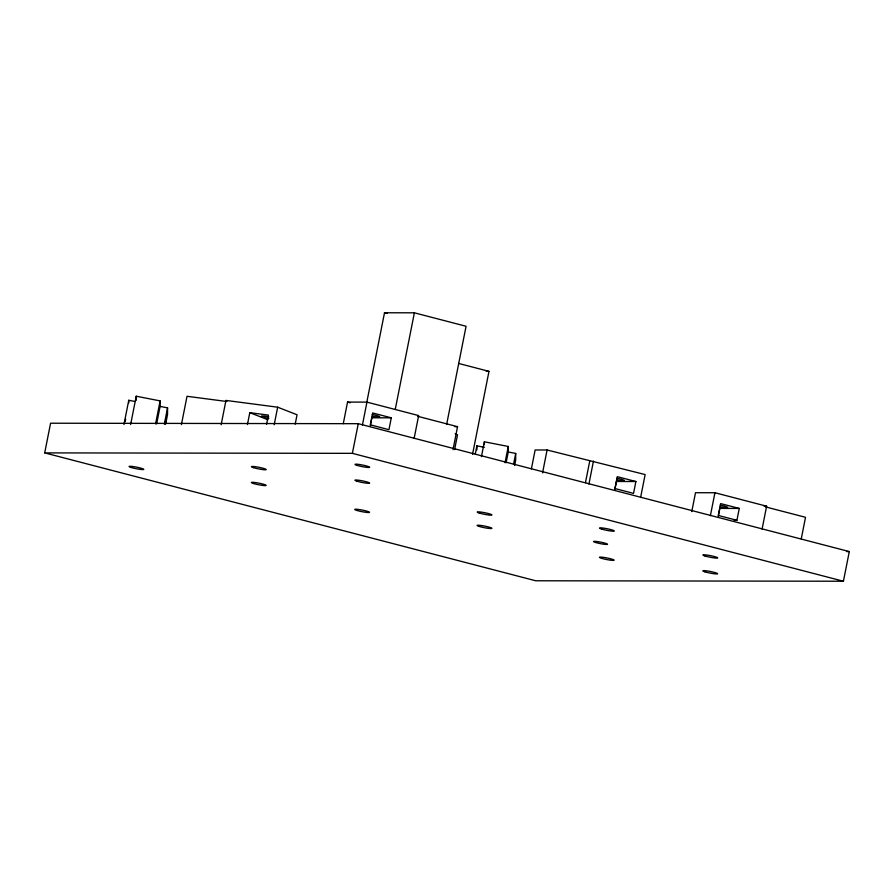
<?xml version="1.0" encoding="UTF-8"?>
<svg xmlns="http://www.w3.org/2000/svg" width="894" height="894" viewBox="0 0 894 894"><rect width="100%" height="100%" fill="white"/><g stroke="black" fill="none" stroke-linecap="round" stroke-linejoin="round"><path stroke-width="1.34" d="M128.747 402.959L128.758 400.277L134.972 401.495M136.223 400.356L136.234 396.221L160.115 400.892L160.093 406.412L156.629 423.946M165.77 422.493L165.781 420.079L164.999 424.035M160.093 406.412L167.558 407.865L167.536 414.559L165.658 424.002M476.882 449.861L476.893 445.849L484.358 447.313M484.369 444.553L484.38 441.792L508.261 446.464L508.239 451.984L506.105 462.768M508.239 451.984L515.704 453.448L515.67 460.131L514.609 465.528M44.7 452.889L50.578 423.22L358.259 423.689L849.3 551.576L843.422 581.234L535.741 580.776L44.7 452.889L352.381 453.347L843.422 581.234M123.942 424.549L128.758 400.277M125.149 421.722L125.674 419.085M130.625 424.538L136.234 396.221M155.578 423.812L160.115 400.892M164.351 424.058L167.558 407.865M181.415 424.616L187.025 396.288L226.931 401.518M221.153 424.695L225.958 400.423L277.665 407.195L297.054 414.76L295.188 424.192M247.448 424.538L249.795 412.67L268.412 415.107L266.58 424.337M274.201 424.728L277.665 407.195M343.274 423.667L347.542 402.088L366.953 402.121L418.649 415.576L414.112 438.507M352.381 453.347L358.259 423.689M366.73 402.579L384.509 312.766L414.38 312.811L466.076 326.265L446.676 424.259M362.416 425.041L366.953 402.121M370.317 425.7L371.882 417.789L391.293 417.822L388.946 429.69L370.339 424.84L372.686 412.972L391.293 417.822M395.249 409.43L414.38 312.811M453.012 449.604L457.549 426.684L417.576 416.269M454.588 449.626L457.527 434.797L455.135 433.858M472.546 454.375L488.984 371.356L458.499 363.411M475.295 453.94L476.893 445.849M481.441 456.622L484.38 441.792M505.054 462.645L508.261 446.464M513.569 464.232L515.704 453.448M531.394 468.858L535.137 449.984L547.083 449.995L645.144 474.569L640.607 497.5M542.546 472.926L547.083 449.995M585.447 482.682L589.727 461.103M588.923 484.034L593.46 461.114M614.904 489.398L616.469 481.486L635.891 481.52L633.544 493.387L614.927 488.537L617.285 476.67L635.891 481.52M691.766 511.591L695.51 492.717L714.932 492.739L766.616 506.205L762.079 529.136M710.384 515.67L714.932 492.739M718.284 516.33L719.849 508.418L739.271 508.44L736.913 520.308L734.142 520.308M801.247 538.881L805.528 517.302L765.543 506.898M486.269 371.345L488.984 371.356M454.901 426.673L457.549 426.684M764.124 506.205L766.616 506.205M846.517 551.564L849.3 551.576M384.509 312.766L387.169 313.448M347.542 402.088L350.191 402.781M739.271 508.44L720.653 503.601L718.307 515.458L736.913 520.308M249.795 412.67L267.887 419.733M720.262 505.166A7.61 0.827 11.2 0 1 727.716 507.468A7.61 0.827 11.2 0 1 720.251 506.842M616.882 478.245A7.61 0.827 11.2 0 1 624.336 480.536A7.61 0.827 11.2 0 1 616.871 479.922M372.284 414.548A7.61 0.827 11.2 0 1 379.749 416.839A7.61 0.827 11.2 0 1 372.284 416.213M268.792 418.515A7.61 0.827 11.2 0 1 261.327 416.213A7.61 0.827 11.2 0 1 268.803 416.839M357.019 465.372A7.61 0.827 11.2 0 0 369.501 467.439A7.61 0.827 11.2 0 0 360.371 464.634A7.61 0.827 11.2 0 0 357.019 465.372M356.963 481.207A7.61 0.827 11.2 0 0 369.445 483.274A7.61 0.827 11.2 0 0 360.304 480.469A7.61 0.827 11.2 0 0 356.963 481.207M253.527 467.674A7.61 0.827 11.2 0 0 266.021 469.741A7.61 0.827 11.2 0 0 256.88 466.925A7.61 0.827 11.2 0 0 253.527 467.674M479.251 513.055A7.61 0.827 11.2 0 0 491.745 515.123A7.61 0.827 11.2 0 0 482.604 512.318A7.61 0.827 11.2 0 0 479.251 513.055M601.606 529.08A7.61 0.827 11.2 0 0 614.1 531.148A7.61 0.827 11.2 0 0 604.959 528.332A7.61 0.827 11.2 0 0 601.606 529.08M704.986 556.001A7.61 0.827 11.2 0 0 717.48 558.068A7.61 0.827 11.2 0 0 708.339 555.252A7.61 0.827 11.2 0 0 704.986 556.001M704.93 571.836A7.61 0.827 11.2 0 0 717.413 573.903A7.61 0.827 11.2 0 0 708.283 571.087A7.61 0.827 11.2 0 0 704.93 571.836M601.494 558.292A7.61 0.827 11.2 0 0 613.988 560.359A7.61 0.827 11.2 0 0 604.847 557.554A7.61 0.827 11.2 0 0 601.494 558.292M479.206 526.443A7.61 0.827 11.2 0 0 491.689 528.51A7.61 0.827 11.2 0 0 482.548 525.694A7.61 0.827 11.2 0 0 479.206 526.443M253.471 483.509A7.61 0.827 11.2 0 0 265.954 485.576A7.61 0.827 11.2 0 0 256.813 482.76A7.61 0.827 11.2 0 0 253.471 483.509M356.84 510.429A7.61 0.827 11.2 0 0 369.334 512.497A7.61 0.827 11.2 0 0 360.193 509.681A7.61 0.827 11.2 0 0 356.84 510.429M131.105 467.484A7.61 0.827 11.2 0 0 143.599 469.551A7.61 0.827 11.2 0 0 134.458 466.746A7.61 0.827 11.2 0 0 131.105 467.484M595.56 542.479A7.152 0.771 11.2 0 0 607.305 544.424A7.152 0.771 11.2 0 0 598.712 541.775A7.152 0.771 11.2 0 0 595.56 542.479"/></g></svg>
